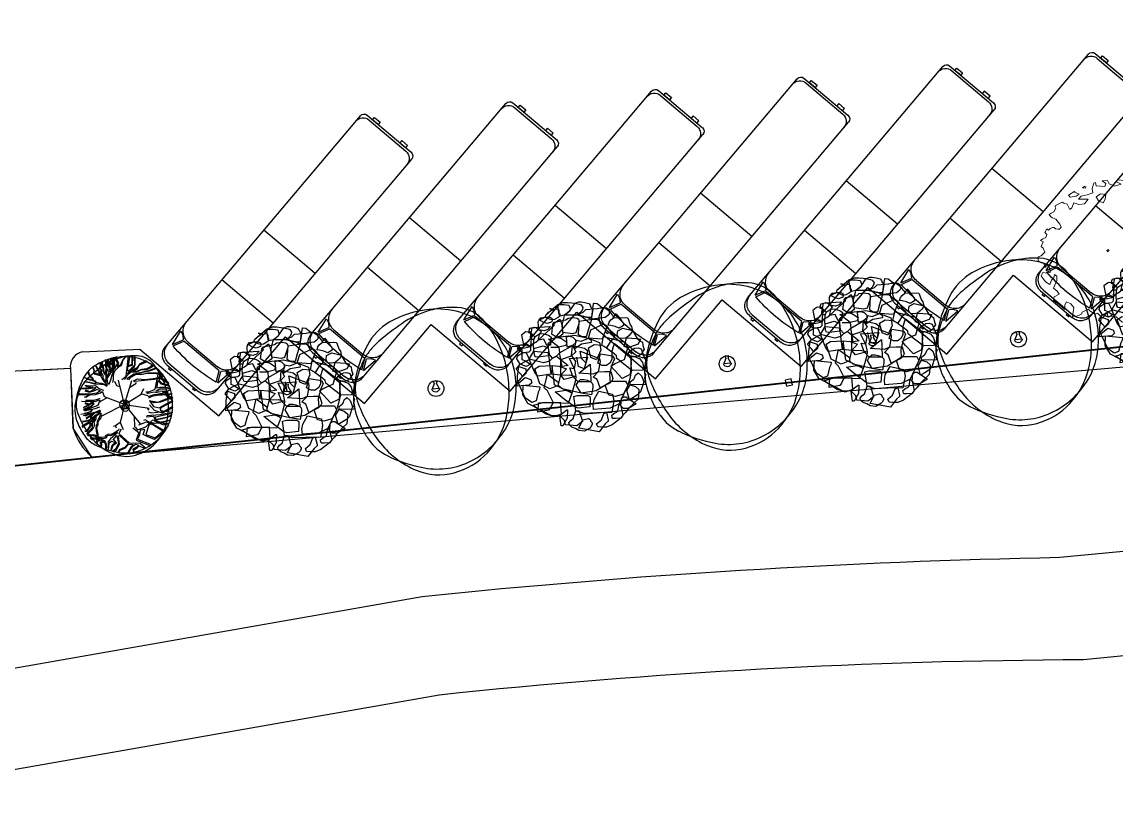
# Model space of a CAD drawing. Extents: x 2080 to 102394, y 2071 to 93424.
# Drawn here: x 79002 to 80620, y 74528 to 75665 of the extents above; entities that cross this region are included whole.
import ezdxf

# ---------------------------------------------------------------- set-up
doc = ezdxf.new("R2010")
doc.units = 0
doc.header["$LTSCALE"] = 20
doc.header["$MEASUREMENT"] = 0
doc.linetypes.add('CENTERX2', pattern=[4, 2.5, -0.5, 0.5, -0.5])
for name, color, linetype, lineweight in [('ASPHALT', 9, 'CENTERX2', 25), ('fence', 13, 'FENCELINE2', 40), ('Mango tree', 96, 'Continuous', 5), ('sappotta', 114, 'Continuous', 5), ('STONE', 2, 'Continuous', 30)]:
    doc.layers.add(name, color=color, linetype=linetype, lineweight=lineweight)
doc.layers.add('correct', color=230, linetype='Continuous', plot=False)
for name, color, linetype in [('ELEC', 11, 'Continuous'), ('proposed tree', 3, 'Continuous'), ('VEHICLES', 6, 'Continuous')]:
    doc.layers.add(name, color=color, linetype=linetype)
doc.linetypes.add('FENCELINE2', pattern='A,0.25,-0.1,[132,ltypeshp.shx,S=0.1,R=0,X=-0.1,Y=0],-0.1,1', length=1.45)
doc.linetypes.add('ZIGZAG', pattern='A,0.0001,-0.2,[131,ltypeshp.shx,S=0.2,R=0,X=-0.2,Y=0],-0.4,[131,ltypeshp.shx,S=0.2,R=180,X=0.2,Y=0],-0.2', length=0.8001)

# ---------------------------------------------------------------- blocks, each defined once
blk = doc.blocks.new('NEEM')
at = {"layer": 'sappotta', "linetype": 'Continuous'}
for p, q in [((-0.359, 1.043), (-0.396, 1.016)), ((-0.213, 1.092), (-0.242, 1.007)), ((-0.191, 1.099), (-0.213, 1.092)), ((-0.177, 1.048), (-0.191, 1.099)), ((-0.043, 1.039), (-0.177, 1.048)), ((0.003, 1.132), (-0.083, 1.127)), ((-0.083, 1.127), (-0.023, 1.083)), ((-0.023, 1.083), (-0.043, 1.039)), ((0.03, 1.077), (0.003, 1.132)), ((0.114, 1.043), (0.03, 1.077)), ((0.216, 1.072), (0.114, 1.043)), ((0.162, 1.144), (0.142, 1.112)), ((0.142, 1.112), (0.216, 1.072)), ((0.283, 1.13), (0.162, 1.144)), ((0.267, 1.123), (0.283, 1.13)), ((0.351, 1.016), (0.267, 1.123)), ((0.421, 1.063), (0.351, 1.016)), ((0.473, 1.03), (0.421, 1.063)), ((-0.517, 0.963), (-0.614, 0.901)), ((-0.614, 0.901), (-0.589, 0.87)), ((-0.589, 0.87), (-0.494, 0.884)), ((-0.521, 0.945), (-0.521, 0.945)), ((-0.449, 0.913), (-0.521, 0.945)), ((-0.494, 0.884), (-0.449, 0.913)), ((-0.415, 0.884), (-0.459, 0.839)), ((-0.32, 0.906), (-0.415, 0.884)), ((-0.396, 1.016), (-0.345, 1.011)), ((-0.345, 1.011), (-0.34, 1.039)), ((-0.23, 0.935), (-0.32, 0.906)), ((-0.242, 1.007), (-0.23, 0.935)), ((-0.108, 0.922), (-0.177, 0.872)), ((-0.177, 0.872), (-0.139, 0.809)), ((-0.027, 0.908), (-0.108, 0.922)), ((-0.034, 0.839), (-0.027, 0.908)), ((0.472, 0.942), (0.501, 0.982)), ((0.483, 0.908), (0.472, 0.942)), ((0.501, 0.982), (0.473, 1.03)), ((0.581, 0.9), (0.483, 0.908)), ((0.551, 0.95), (0.581, 0.9)), ((0.627, 0.928), (0.551, 0.95)), ((0.616, 0.806), (0.654, 0.87)), ((0.654, 0.87), (0.627, 0.928)), ((-0.783, 0.757), (-0.83, 0.729)), ((-0.83, 0.729), (-0.826, 0.714)), ((-0.826, 0.714), (-0.818, 0.692)), ((-0.749, 0.774), (-0.783, 0.757)), ((-0.717, 0.789), (-0.749, 0.774)), ((-0.689, 0.772), (-0.717, 0.789)), ((-0.638, 0.758), (-0.689, 0.772)), ((-0.598, 0.672), (-0.638, 0.758)), ((-0.562, 0.699), (-0.598, 0.672)), ((-0.533, 0.776), (-0.562, 0.699)), ((-0.452, 0.75), (-0.533, 0.776)), ((-0.459, 0.839), (-0.303, 0.837)), ((-0.361, 0.762), (-0.452, 0.75)), ((-0.303, 0.837), (-0.361, 0.762)), ((-0.139, 0.809), (-0.067, 0.78)), ((-0.067, 0.78), (-0.034, 0.839)), ((0.66, 0.788), (0.616, 0.806)), ((0.715, 0.86), (0.66, 0.788)), ((0.762, 0.844), (0.715, 0.86)), ((0.783, 0.779), (0.762, 0.844)), ((0.776, 0.704), (0.783, 0.779)), ((0.888, 0.723), (0.776, 0.704)), ((0.924, 0.679), (0.888, 0.723)), ((-0.892, 0.613), (-0.923, 0.594)), ((-0.923, 0.594), (-0.895, 0.555)), ((-0.895, 0.555), (-0.868, 0.54)), ((-0.85, 0.638), (-0.892, 0.613)), ((-0.868, 0.54), (-0.818, 0.517)), ((-0.818, 0.692), (-0.85, 0.638)), ((0.913, 0.591), (0.924, 0.679)), ((0.964, 0.541), (0.913, 0.591)), ((0.934, 0.5), (0.964, 0.541)), ((-0.96, 0.366), (-0.994, 0.31)), ((-0.935, 0.345), (-0.96, 0.366)), ((-0.908, 0.372), (-0.935, 0.345)), ((-0.87, 0.389), (-0.908, 0.372)), ((-0.846, 0.386), (-0.87, 0.389)), ((-0.821, 0.367), (-0.846, 0.386)), ((-0.788, 0.359), (-0.821, 0.367)), ((-0.818, 0.517), (-0.752, 0.44)), ((-0.757, 0.361), (-0.788, 0.359)), ((-0.735, 0.394), (-0.757, 0.361)), ((-0.752, 0.44), (-0.735, 0.394)), ((0.804, 0.415), (0.84, 0.475)), ((0.86, 0.367), (0.804, 0.415)), ((0.84, 0.475), (0.934, 0.5)), ((0.933, 0.378), (0.86, 0.367)), ((0.917, 0.437), (0.904, 0.404)), ((0.904, 0.404), (0.933, 0.378)), ((0.942, 0.471), (0.917, 0.437)), ((0.93, 0.332), (1.018, 0.389)), ((1.014, 0.439), (0.942, 0.471)), ((1.018, 0.389), (1.014, 0.439)), ((-1.023, 0.208), (-1.062, 0.182)), ((-1.062, 0.182), (-1.02, 0.162)), ((-0.978, 0.229), (-1.023, 0.208)), ((-0.994, 0.31), (-0.961, 0.275)), ((-0.961, 0.275), (-0.978, 0.229)), ((0.829, 0.259), (0.888, 0.326)), ((0.838, 0.262), (0.829, 0.259)), ((0.931, 0.228), (0.838, 0.262)), ((0.888, 0.326), (0.93, 0.332)), ((0.962, 0.217), (0.931, 0.228)), ((1.025, 0.259), (0.962, 0.217)), ((0.996, 0.16), (1.025, 0.259)), ((-1.02, 0.162), (-1.049, 0.084)), ((-1.049, 0.084), (-1.017, 0.059)), ((-1.017, 0.059), (-0.991, -0.002)), ((0.02, 0.041), (-0.009, 0.024)), ((-0.009, 0.024), (0, 0)), ((0, 0), (0.014, 0.011)), ((0.014, 0.011), (0.027, 0.031)), ((1.046, 0.129), (0.996, 0.16)), ((1.029, 0.011), (1.074, 0.049)), ((1.074, -0.047), (1.029, 0.011)), ((1.109, 0.149), (1.046, 0.129)), ((1.074, 0.049), (1.137, 0.114)), ((1.137, 0.114), (1.109, 0.149)), ((-1.097, -0.077), (-1.098, -0.14)), ((-1.098, -0.14), (-1.044, -0.173)), ((-1.048, -0.062), (-1.097, -0.077)), ((-0.991, -0.002), (-1.048, -0.062)), ((-1.044, -0.173), (-1.007, -0.185)), ((1.007, -0.166), (1.046, -0.114)), ((1.016, -0.234), (1.007, -0.166)), ((1.046, -0.114), (1.1, -0.129)), ((1.129, -0.047), (1.074, -0.047)), ((1.1, -0.129), (1.129, -0.047)), ((-1.025, -0.325), (-1.052, -0.378)), ((-0.953, -0.336), (-1.025, -0.325)), ((-1.007, -0.185), (-0.992, -0.244)), ((-0.992, -0.244), (-0.937, -0.198)), ((-0.902, -0.318), (-0.953, -0.336)), ((-0.937, -0.198), (-0.93, -0.213)), ((-0.93, -0.213), (-0.902, -0.318)), ((1.004, -0.349), (1.045, -0.311)), ((1.11, -0.243), (1.016, -0.234)), ((1.045, -0.311), (1.083, -0.306)), ((1.083, -0.306), (1.137, -0.273)), ((1.137, -0.273), (1.11, -0.243)), ((-1.052, -0.378), (-0.982, -0.471)), ((-0.982, -0.471), (-0.91, -0.516)), ((-0.91, -0.516), (-0.888, -0.446)), ((-0.888, -0.446), (-0.848, -0.411)), ((-0.803, -0.452), (-0.853, -0.576)), ((-0.848, -0.411), (-0.837, -0.355)), ((-0.837, -0.355), (-0.803, -0.383)), ((-0.803, -0.383), (-0.803, -0.452)), ((0.943, -0.565), (1.032, -0.503)), ((0.992, -0.411), (1.004, -0.349)), ((1.066, -0.443), (0.992, -0.411)), ((1.032, -0.503), (1.061, -0.484)), ((1.061, -0.484), (1.066, -0.443)), ((-0.853, -0.576), (-0.797, -0.619)), ((-0.766, -0.668), (-0.844, -0.71)), ((-0.797, -0.619), (-0.766, -0.668)), ((0.826, -0.591), (0.943, -0.565)), ((0.887, -0.704), (0.826, -0.591)), ((-0.844, -0.71), (-0.852, -0.77)), ((-0.852, -0.77), (-0.758, -0.838)), ((-0.758, -0.838), (-0.675, -0.912)), ((-0.676, -0.836), (-0.649, -0.791)), ((-0.675, -0.912), (-0.676, -0.836)), ((-0.649, -0.791), (-0.582, -0.82)), ((-0.582, -0.82), (-0.534, -0.881)), ((0.423, -0.897), (0.47, -0.86)), ((0.47, -0.86), (0.543, -0.896)), ((0.652, -0.871), (0.68, -0.867)), ((0.68, -0.867), (0.834, -0.828)), ((0.751, -0.797), (0.797, -0.747)), ((0.834, -0.828), (0.751, -0.797)), ((0.797, -0.747), (0.887, -0.704)), ((-0.534, -0.881), (-0.554, -1.025)), ((-0.554, -1.025), (-0.486, -1.015)), ((-0.486, -1.015), (-0.413, -0.988)), ((-0.413, -0.988), (-0.401, -0.955)), ((-0.401, -0.955), (-0.302, -0.907)), ((-0.302, -0.907), (-0.286, -0.926)), ((-0.286, -0.926), (-0.197, -0.986)), ((-0.197, -0.986), (-0.157, -0.969)), ((-0.157, -0.969), (-0.078, -1.049)), ((-0.078, -1.049), (-0.006, -0.96)), ((-0.006, -0.96), (0.006, -1.017)), ((0.006, -1.017), (0.139, -1.026)), ((0.139, -1.026), (0.236, -1.115)), ((0.287, -0.982), (0.327, -0.932)), ((0.324, -1.046), (0.287, -0.982)), ((0.327, -0.932), (0.391, -0.879)), ((0.391, -0.879), (0.423, -0.897)), ((0.543, -0.896), (0.652, -0.871)), ((0.236, -1.115), (0.314, -1.096)), ((0.314, -1.096), (0.324, -1.046))]:
    blk.add_line(p, q, dxfattribs=at)
blk = doc.blocks.new('A$C47FB6E1B')
at = {"linetype": 'Continuous'}
for p, q in [((21.7, 99.3), (468.6, 99.3)), ((151.2, 99.3), (151.2, 0)), ((247.2, 99.3), (247.2, 0)), ((30.2, 91.2), (45.8, 83.8)), ((31.2, 93.3), (54.3, 97)), ((31.2, 93.3), (46.8, 85.9)), ((45.8, 83.8), (45.8, 15.5)), ((51.5, 90.9), (46.8, 85.9)), ((54.3, 97), (51.5, 90.9)), ((472.1, 14.2), (472.1, 85.1)), ((475.7, 7.1), (475.6, 92.2)), ((0, 75.2), (0, 70.7)), ((2.8, 75.2), (0, 75.2)), ((0, 70.7), (2.8, 70.7)), ((2.8, 18.9), (2.8, 80.4)), ((6.4, 21.3), (6.4, 78)), ((48.9, 21.3), (48.9, 78)), ((0, 24.1), (0, 28.6)), ((0, 28.6), (2.8, 28.6)), ((2.8, 24.1), (0, 24.1)), ((21.7, 0), (468.6, 0)), ((30.2, 8.1), (45.8, 15.5)), ((31.2, 6), (46.8, 13.4)), ((31.2, 6), (54.3, 2.3)), ((51.5, 8.4), (46.8, 13.4)), ((54.3, 2.3), (51.5, 8.4))]:
    blk.add_line(p, q, dxfattribs=at)
for points in [[(475.6, 81.7), (480, 81.7), (480, 70.6), (475.6, 70.6)], [(475.6, 17.6), (480, 17.6), (480, 28.7), (475.6, 28.7)]]:
    blk.add_lwpolyline(points, close=True, dxfattribs=at)
for centre, radius, start, end in [((21.7, 80.4), 18.9, 90.028, 179.9792), ((27.6, 78), 21.3, 89.9544, 180.0528), ((70.2, 78), 21.3, 89.9875, 180.0196), ((457.9, 85.1), 14.2, 0.0207, 89.9865), ((468.6, 92.2), 7.09, 0.0207, 89.9864), ((271.5, 49.7), 244.9, 170.2359, 189.7713), ((21.7, 18.9), 18.9, 180.028, 269.9792), ((27.6, 21.3), 21.3, 179.9544, 270.0528), ((70.2, 21.3), 21.3, 179.9875, 270.0196), ((457.9, 14.2), 14.2, 270.0207, 359.9865), ((468.6, 7.1), 7.09, 270.0207, 359.9865)]:
    blk.add_arc(centre, radius, start, end, dxfattribs=at)
blk = doc.blocks.new('A$C79F71953')
at = {"color": 62}
for points in [[(-92.6, 0.9), (-82.4, -2.3), (-81.8, -8.7), (-86.9, -13.8), (-90.7, -9.4), (-96.5, -3), (-90.7, 4.7), (-82.4, 9.2), (-75.4, 4.7), (-81.8, 0.9), (-90.7, 4.7), (-95.8, 12.3), (-94.6, 16.8), (-86.3, 21.9), (-81.8, 21.9), (-77.3, 11.7), (-78.6, 10.4), (-82.4, 9.2), (-87.5, 11.1), (-87.5, 13), (-87.5, 25.1), (-88.2, 27.7), (-87.5, 29.6), (-88.2, 27.7), (-95.2, 27.7), (-91.4, 24.5), (-87.5, 21.1), (-86.3, 21.9), (-77.3, 22.6), (-74.8, 25.1), (-74.8, 27.7), (-74.8, 30.8), (-90.7, 32.8), (-95.2, 27.7), (-83.7, 28.9), (-74.8, 30.8), (-74.8, 30.8), (-73.5, 49.4), (-75.4, 51.9), (-82.4, 52.5), (-83.7, 51.3), (-88.8, 47.4), (-86.3, 35.3), (-79.9, 33.4), (-74.8, 30.8), (-72.2, 34.7), (-67.7, 37.2), (-63.9, 39.8), (-61.4, 50), (-59.4, 52.5), (-63.3, 55.1), (-63.9, 55.7), (-66.5, 57.7), (-69, 58.9), (-69.7, 58.9), (-69, 58.9), (-76.7, 57), (-77.3, 55.7), (-78.6, 51.3), (-73.5, 49.4), (-73.5, 49.4), (-73.5, 49.4), (-69, 44.9), (-69.7, 43), (-70.3, 41.1), (-74.8, 41.1), (-75.4, 44.9), (-72.9, 58.3), (-69, 58.9), (-47.3, 60.2), (-46, 60.2), (-49.9, 55.7), (-55, 53.8), (-63.3, 55.1), (-63.9, 67.2), (-62.6, 69.8), (-60.1, 71.1), (-58.8, 71.7), (-53.7, 74.2), (-48.6, 74.2), (-46, 73.6), (-44.1, 72.3), (-43.5, 69.8), (-44.1, 67.2), (-50.5, 64.7), (-55.6, 65.9), (-62.6, 69.8), (-60.1, 73), (-53.7, 74.2), (-52.4, 78.1), (-50.5, 79.4), (-48.6, 81.3), (-45.4, 83.2), (-41.6, 85.1), (-47.3, 87), (-41.6, 85.1), (-35.2, 86.4), (-33.3, 84.5), (-33.3, 80.6), (-32, 78.7), (-32, 75.5), (-34.5, 73.6), (-39.7, 70.4), (-43.5, 69.8), (-47.3, 71.1), (-53.7, 74.2), (-52.4, 78.1), (-35.2, 92.8), (-26.2, 92.8), (-18.6, 91.5), (-16.7, 87), (-17.3, 83.2), (-21.1, 80), (-25, 76.8), (-32, 75.5), (-33.3, 80.6), (-35.2, 92.8), (-26.9, 95.9), (-20.5, 95.9), (-14.1, 95.3), (-9.6, 94.7), (-3.3, 93.4), (-0.7, 92.1), (1.9, 88.3), (1.2, 85.1), (-0.7, 81.9), (-3.3, 79.4), (-7.1, 77.4), (-25, 76.8), (-25, 76.8), (-17.3, 83.2), (-9.6, 94.7), (-4.5, 96.6), (-0.7, 96.6), (5, 95.9), (10.8, 94), (12.7, 91.5), (14, 88.9), (16.5, 85.7), (14.6, 73.6), (9.5, 73.6), (-7.1, 77.4), (2.5, 81.3), (6.3, 85.1), (23.6, 87), (27.4, 87.6), (33.1, 87.6), (37, 87.6), (40.2, 85.7), (40.2, 83.8), (41.4, 80.6), (40.2, 77.4), (35.1, 73.6), (15.9, 71.1), (14.6, 70.4), (16.5, 85.7), (17.8, 94), (18.5, 94.7), (22.9, 94), (30.6, 88.3), (33.8, 88.3), (40.2, 83.8), (40.2, 83.8), (44.6, 78.1), (45.9, 76.8), (47.2, 73), (51, 79.4), (52.3, 77.4), (54.2, 74.9), (57.4, 71.1), (60, 67.2), (61.9, 64.7), (61.9, 61.5), (55.5, 57.7), (49.7, 60.2), (43.4, 61.5), (39.5, 62.1), (40.8, 66.6), (43.4, 69.8), (47.2, 73), (64.4, 73.6), (68.3, 73), (72.1, 62.8), (74, 60.2), (74.6, 57.7), (75.3, 54.5), (74.6, 51.9), (72.1, 48.7), (70.2, 46.8), (66.3, 43.6), (61.2, 42.3), (56.1, 43), (54.2, 44.9), (52.9, 48.1), (53.6, 53.8), (61.2, 57.7), (75.3, 54.5), (82.3, 42.3), (87.4, 41.7), (83.6, 34), (68.3, 28.9), (63.1, 30.8), (66.3, 43.6), (82.3, 42.3), (87.4, 38.5), (90, 37.2), (90.6, 32.1), (92.5, 26.4), (90.6, 23.8), (88.7, 20), (85.5, 17.4), (79.1, 15.5), (74.6, 16.2), (72.1, 16.8), (69.5, 19.4), (69.5, 21.3), (71.4, 23.8), (75.3, 26.4), (78.5, 28.3), (83.6, 28.9), (88, 27), (93.8, 12.3), (95.1, 10.4), (94.4, -3), (90, -4.3), (75.3, -4.9), (74, -3.6), (73.4, 6), (74.6, 16.2), (79.1, 15.5), (85.5, 13), (90, 7.2), (93.2, -6.2), (93.2, -8.7), (95.1, -11.3), (93.2, -15.1), (94.4, -25.3), (75.3, -25.9), (72.1, -25.9), (72.1, -21.5), (77.2, -17.7), (78.5, -15.7), (79.7, -11.9), (83.6, -8.1), (88.7, -12.5), (91.9, -21.5), (87.4, -36.2), (82.9, -40.6), (75.9, -45.1), (70.8, -48.3), (67, -34.2), (72.1, -25.9), (79.7, -28.5), (84.9, -33), (83.6, -47), (77.8, -52.8), (72.7, -57.9), (69.5, -61), (61.9, -61), (58, -57.2), (59.3, -45.7), (63.1, -43.8), (65.7, -43.8), (81, -54), (69.5, -61), (65.7, -66.2), (61.2, -70.6), (58, -75.1), (50.4, -75.7), (46.5, -75.7), (45.3, -74.5), (44.6, -70.6), (49.1, -67.4), (51.7, -66.2), (53.6, -64.2), (55.5, -54), (58, -57.2), (61.2, -70.6), (58, -75.1), (45.3, -85.3), (37, -88.5), (29.3, -88.5), (24.2, -87.9), (22.3, -83.4), (29.3, -77.6), (33.1, -68.1), (37, -66.8), (39.5, -77.6), (39.5, -79.6), (35.1, -83.4), (26.1, -95.5), (12.7, -93), (-3.9, -89.8), (1.9, -77.6), (10.2, -75.7), (12.7, -77), (14, -80.2), (15.9, -82.1), (15.9, -84.7), (14, -87.9), (12.1, -89.8), (4.4, -94.2), (-3.9, -93.6), (-9, -90.4), (-14.1, -88.5), (-17.9, -85.3), (-18.6, -82.1), (-16, -78.9), (-12.2, -75.7), (-8.4, -64.2), (-3.3, -64.2), (1.2, -80.2), (-7.1, -86.6), (-23.7, -85.3), (-25, -78.9), (-32, -71.9), (-30.1, -69.3), (-24.3, -64.9), (-21.8, -63), (-20.5, -63), (-21.1, -75.1), (-27.5, -86.6), (-30.1, -86.6), (-32, -71.9), (-46, -71.3), (-52.4, -69.3), (-72.2, -56.6), (-57.5, -52.1), (-51.8, -51.5), (-47.3, -52.1), (-41.6, -52.8), (-43.5, -54.7), (-46, -59.8), (-48.6, -63.6), (-64.6, -66.2), (-63.3, -52.8), (-31.4, -51.5), (-30.1, -69.3), (-40.9, -73.2), (-79.2, -53.4), (-86.9, -40.6), (-86.3, -26.6), (-61.4, -29.1), (-62, -33), (-63.9, -36.8), (-67.1, -49.6), (-73.5, -52.1), (-83.1, -45.1), (-93.3, -23.4), (-83.1, -15.1), (-74.8, -18.3), (-73.5, -22.8), (-77.3, -26.6), (-95.2, -27.9), (-94.6, -13.2)], [(-70.3, 27.7), (-56.9, 31.5), (-49.2, 28.9), (-48, 19.4), (-49.2, 16.8), (-63.9, 14.9), (-68.4, 15.5), (-69.7, 18.1), (-70.9, 31.5), (-70.3, 41.1), (-69, 44.9), (-61.4, 50), (-55.6, 49.4), (-50.5, 48.1), (-47.3, 46.2), (-44.8, 44.3), (-46, 32.8), (-51.1, 32.1), (-55.6, 41.7), (-63.9, 39.8), (-63.9, 39.8), (-39.7, 62.1), (-42.2, 63.4), (-32, 71.1), (-28.8, 62.1), (-27.5, 48.7), (-32, 45.5), (-37.7, 44.3), (-44.1, 48.7), (-42.2, 63.4), (-39.7, 66.6), (-23.1, 69.8), (-19.9, 72.3), (-12.8, 73.6), (-6.4, 72.3), (-4.5, 71.1), (-3.3, 67.9), (-3.9, 64), (-8.4, 50.6), (-13.5, 49.4), (-27.5, 51.3), (-28.8, 62.1), (-25.6, 74.2), (-25, 76.8), (-7.1, 77.4), (0.6, 75.5), (9.5, 73.6), (14.6, 70.4), (14.6, 70.4), (10.2, 56.4), (7, 44.9), (0.6, 44.9), (-4.5, 48.1), (-3.3, 67.9), (15.9, 71.1), (24.2, 70.4), (26.1, 69.1), (28.7, 66.6), (30.6, 65.3), (36.3, 61.5), (37, 58.3), (30.6, 41.7), (10.2, 43), (14, 55.1), (33.1, 64), (36.3, 61.5), (44.6, 50), (48.5, 46.2), (47.2, 41.7), (43.4, 39.1), (37, 28.9), (29.9, 32.8), (32.5, 45.5), (64.4, 37.2), (68.3, 28.9), (67, 24.5), (63.1, 11.1), (57.4, 9.2), (52.3, 13), (51.7, 16.8), (44.6, 22.6), (48.5, 35.3), (72.1, 16.8), (73.4, 6), (72.1, -10.6), (60, -16.4), (48.5, -4.3), (43.4, 1.5), (49.7, 5.3), (57.4, 9.2), (74, -3.6), (71.4, -16.4), (68.3, -26.6), (61.9, -40), (49.7, -43.2), (40.2, -41.3), (35.1, -26.6), (42.1, -22.8), (44.6, -20.8), (65.1, -20.8), (68.3, -26.6), (55.5, -54), (42.1, -60.4), (17.8, -62.3), (17.2, -55.3), (18.5, -47.6), (25.5, -35.5), (45.9, -40), (47.8, -49.6), (44.6, -66.8), (22.3, -67.4), (3.8, -68.1), (-8.4, -64.2), (-11.6, -43.2), (-5.8, -41.9), (9.5, -41.9), (12.7, -43.8), (12.7, -47), (12.1, -58.5), (-5.2, -60.4), (-9.6, -59.1), (-25, -47.6), (-39, -36.2), (-19.9, -33.6), (-14.1, -38.1), (-19.9, -53.4), (-41.6, -52.8), (-50.5, -34.9), (-55, -30.4), (-50.5, -10), (-34.5, -22.1), (-34.5, -27.2), (-46.7, -31.7), (-61.4, -24.7), (-69, -2.3), (-62.6, 1.5), (-43.5, 2.8), (-44.8, -10), (-65.2, -13.2), (-69.7, -6.8), (-77.3, 11.7), (-70.3, 23.8), (-49.9, 21.9), (-47.3, 9.2), (-56.3, 6.6), (-77.3, 11.7), (-70.3, 23.8)]]:
    blk.add_lwpolyline(points, close=True, dxfattribs=at)
blk.add_lwpolyline([(-45.4, 29.6), (-33.3, 29.6), (-32.6, 21.3), (-37.1, 16.2), (-42.8, 13.6), (-48, 19.4), (-49.2, 35.3), (-47.3, 37.2), (-40.9, 40.4), (-37.7, 44.3), (-30.7, 43), (-21.8, 37.2), (-23.1, 32.1), (-33.3, 29.6), (-48.6, 41.7), (-27.5, 45.5), (-19.9, 46.2), (-12.8, 44.3), (-8.4, 39.8), (-8.4, 36.6), (-13.5, 32.1), (-21.1, 29.6), (-22.4, 44.9), (-16.7, 46.2), (-10.3, 47.4), (10.2, 43), (14, 40.4), (14.6, 36.6), (-0.1, 34), (-5.2, 30.8), (-10.3, 27), (-8.4, 36.6), (-8.4, 39.8), (-0.7, 38.5), (10.2, 43), (26.8, 36.6), (28.7, 25.1), (22.3, 11.1), (14, 14.3), (10.2, 28.9), (18.5, 33.4), (29.9, 32.8), (37, 28.9), (44.6, 22.6), (44.6, 11.7), (42.1, 6.6), (37, 2.8), (30.6, 2.8), (24.2, 6), (28, 20), (45.9, 16.8), (48.5, 12.3), (45.3, 4.7), (41.4, -10), (42.1, -22.8), (27.4, -30.4), (22.9, -18.3), (17.2, -14.5), (24.8, -6.8), (34.4, -6.2), (43.4, -6.2), (46.5, -16.4), (44.6, -20.8), (21.6, -34.9), (-0.7, -38.1), (-7.7, -26.6), (-5.2, -21.5), (-1.3, -18.3), (3.8, -18.3), (8.2, -18.9), (14, -21.5), (15.9, -23.4), (16.5, -25.9), (16.5, -29.8), (14.6, -40.6), (-0.7, -38.1), (-28.8, -31.7), (-34.5, -27.2), (-30.7, -11.9), (-17.9, -11.3), (-8.4, -13.8), (-9, -19.6), (-14.1, -38.1), (-39.7, -25.9), (-43.5, 2.8), (-33.3, 1.5), (-22.4, -2.3), (-30.7, -11.9), (-44.8, -10), (-47.3, 9.2), (-42.8, 13.6), (-37.1, 16.2), (-19.9, 2.8), (-28.8, 0.9), (-32.6, 21.3), (-13.5, 32.1), (-8.4, 22.6), (-14.7, 16.8), (-13.5, 32.1), (4.4, 28.3), (8.9, 24.5), (6.3, 6.6), (-0.1, 13), (-2, 23.8), (26.8, 13), (27.4, 8.5), (24.8, -6.8), (17.2, -10), (-3.9, -8.7), (12.7, 4.7), (13.3, -5.5), (14, -21.5), (-5.2, -21.5), (-12.8, -13.8), (-17.3, -1.1), (-10.9, -1.7), (-8.4, -13.8), (-25.6, -18.3), (-30.7, -11.9), (-30.7, 11.2), (-14.7, 16.8), (-9, 8.5), (-10.9, -1.7), (-17.9, 13), (8.9, 14.9), (3.8, -2.3), (-4.5, 0.9), (-7.1, 14.9)], dxfattribs=at)
blk = doc.blocks.new('T3')
at = {"color": 3, "linetype": 'Continuous'}
blk.add_circle((0.0075, -0.0006), 0.0467, dxfattribs=at)
for centre, radius, start, end in [((0.0278, -0.1235), 0.5914, 95.77431, 119.94779), ((0.1287, -0.0904), 0.5712, 106.36887, 124.44775), ((0.1024, -0.0008), 0.4778, 86.58911, 106.36827), ((0.0157, -0.0047), 0.472, 51.53933, 95.77344), ((0.1171, 0.2465), 0.2301, 38.20985, 86.58549), ((-0.1006, 0.0992), 0.3344, 119.94747, 152.28451), ((-0.2125, -0.013), 0.6496, 9.98315, 38.20995), ((0.7005, -0.9241), 1.5821, 124.44579, 130.30315), ((0.0312, 0.0148), 0.4471, 6.02226, 51.53932), ((-0.029, -0.0639), 0.4542, 130.30051, 141.24542), ((0.263, -0.0918), 0.745, 152.28514, 172.40039), ((-0.1535, 0.036), 0.2946, 141.24437, 154.99062), ((0.2312, -0.1435), 0.7191, 154.99236, 163.77852), ((-0.2858, -0.0259), 0.724, 358.88831, 9.98335), ((-0.1071, -0.0424), 0.3717, 172.39963, 201.02847), ((-0.2526, -0.0027), 0.2152, 163.77968, 199.38278), ((-0.0951, 0.0014), 0.5742, 350.23007, 6.02322), ((-0.198, -0.0276), 0.6362, 347.04926, 358.8877), ((0.3677, 0.2155), 0.8728, 199.38194, 216.84656), ((0.0738, -0.0277), 0.4027, 331.34738, 350.23032), ((0.1608, 0.0605), 0.6586, 201.02354, 207.82164), ((-0.0191, -0.0688), 0.4527, 316.76218, 347.04987), ((0.0248, -0.0113), 0.5049, 207.82036, 215.5805), ((-0.0112, 0.0188), 0.4996, 296.88013, 331.34799), ((-0.1491, -0.1357), 0.2911, 215.58514, 243.38008), ((0.1028, 0.0169), 0.5417, 216.84672, 247.04623), ((0.0032, -0.0897), 0.4221, 285.36856, 316.76312), ((0.0747, 0.311), 0.7907, 243.38438, 260.14679), ((0.015, -0.0329), 0.4417, 260.14572, 296.88071), ((0.0246, -0.1677), 0.3412, 247.04717, 285.3699)]:
    blk.add_arc(centre, radius, start, end, dxfattribs=at)
blk = doc.blocks.new('FOCUSLGT')
for points in [[(-4.3, 0), (4.3, 0), (1.5, 5.9)], [(-1.4, 5.9), (-4.3, 0)], [(1.5, 5.9), (2.4, 8.7), (-2.4, 8.7), (-1.4, 5.9)]]:
    blk.add_lwpolyline(points)
blk = doc.blocks.new('A$C085F24DD')
at = {"layer": 'ELEC', "linetype": 'Continuous', "ltscale": 0.5}
blk.add_arc((32, 33.5), 33.5, 197.10907, 342.89093, dxfattribs=at)
at = {"layer": 'ELEC', "xscale": 6, "yscale": 6, "zscale": 6}
blk.add_blockref('FOCUSLGT', (32, 23.7), dxfattribs=at)
blk = doc.blocks.new('A$C7C302BA0')
at = {"color": 102}
for p, q in [((-48.1, 110.4), (-46.6, 110.4)), ((-47.7, 107.5), (-48.1, 110.4)), ((-46.6, 110.4), (-44.4, 104)), ((-41.5, 112.7), (-39.6, 112.3)), ((-41.1, 101.6), (-41.5, 112.7)), ((-39.6, 112.3), (-40.2, 105.5)), ((-35.9, 105.3), (-34.9, 110.2)), ((-34.9, 110.2), (-32.4, 116)), ((-33.8, 110), (-34.7, 105.3)), ((-30.8, 114.7), (-33.8, 110)), ((-32.4, 116), (-30.8, 114.7)), ((-30.6, 102), (-28.5, 116.6)), ((-28.3, 109.4), (-29.3, 101.8)), ((-28.5, 116.6), (-26.2, 116.8)), ((-26.2, 116.8), (-28.3, 109.4)), ((-27.5, 103.4), (-23.8, 117.2)), ((-22.3, 116.8), (-25.6, 105.5)), ((-23.8, 117.2), (-22.3, 116.8)), ((-20.7, 109.8), (-19.6, 119.1)), ((-17.2, 102.8), (-20.7, 109.8)), ((-19.6, 119.1), (-18.8, 110.8)), ((-18.8, 110.8), (-15.1, 103)), ((-6.6, 98.4), (-3.9, 109.2)), ((-5, 108.6), (4.2, 120.5)), ((-3.9, 109.2), (1.5, 116.2)), ((1.5, 116.2), (4.2, 120.5)), ((3.9, 70), (9.7, 119.6)), ((13.1, 117.8), (9.6, 120.2)), ((10.2, 96.3), (13.1, 117.8)), ((18.1, 117.8), (17.9, 99.3)), ((20.5, 118.4), (18.1, 117.8)), ((19.6, 97.2), (20.5, 118.4)), ((24.3, 117.5), (24.6, 97.5)), ((26.1, 117.5), (24.3, 117.5)), ((26.1, 99.6), (26.1, 117.5)), ((-77, 91.3), (-78.8, 89.7)), ((-78.8, 89.7), (-76.6, 85)), ((-74.5, 83), (-77, 91.3)), ((-76.6, 85), (-76.8, 78.4)), ((-74.7, 77.6), (-74.5, 83)), ((-61.7, 75.2), (-71.5, 95.2)), ((-70.3, 96.2), (-67.6, 90.4)), ((-67.6, 90.4), (-65.4, 86.1)), ((-65.4, 86.1), (-62.5, 81)), ((-62.3, 90.9), (-59.4, 95.6)), ((-59.2, 86.9), (-62.3, 90.9)), ((-60.4, 103.6), (-58.8, 102)), ((-59.4, 95.6), (-60.4, 103.6)), ((-59.2, 93.5), (-60.2, 90.9)), ((-60.2, 90.9), (-57.7, 85.9)), ((-59.8, 78.3), (-58.2, 81.6)), ((-58, 96.4), (-59.2, 93.5)), ((-58.2, 81.6), (-59.2, 86.9)), ((-58.8, 102), (-58, 96.4)), ((-56.9, 81.8), (-58.2, 78.5)), ((-57.7, 85.9), (-56.9, 81.8)), ((-56.1, 106.1), (-54.9, 105.5)), ((-55.1, 99.3), (-56.1, 106.1)), ((-54.9, 105.5), (-55.1, 101.6)), ((-55.1, 101.6), (-54.2, 95.6)), ((-53, 88.6), (-55.1, 99.3)), ((-54.2, 95.6), (-52.2, 89.6)), ((-53.2, 83), (-53, 88.6)), ((-50.3, 77.5), (-53.2, 83)), ((-52.2, 89.6), (-52.2, 85.9)), ((-52.2, 85.9), (-50.3, 79.5)), ((-46, 104.2), (-47.7, 107.5)), ((-47.2, 95.6), (-46, 104.2)), ((-45, 88.2), (-47.2, 95.6)), ((-46.8, 76.6), (-46.2, 83.9)), ((-46.2, 83.9), (-45, 88.2)), ((-44.4, 104), (-45, 99.7)), ((-45, 99.7), (-44.4, 89.2)), ((-44.4, 89.2), (-42.3, 85.9)), ((-42.3, 85.9), (-44.4, 79.9)), ((-26.6, 90.9), (-43.7, 64.3)), ((-40.4, 95.6), (-41.1, 101.6)), ((-36.5, 89.4), (-40.4, 95.6)), ((-40.2, 105.5), (-39.8, 100.5)), ((-39.8, 100.5), (-39.6, 97)), ((-39.6, 97), (-35.3, 100.7)), ((-38.8, 81.4), (-36.5, 89.4)), ((-33.6, 99.1), (-38.2, 95.8)), ((-38.2, 95.8), (-34.1, 89.8)), ((-35.3, 100.7), (-35.9, 105.3)), ((-35.9, 80.1), (-29.1, 91.1)), ((-34.1, 89.8), (-35.9, 80.1)), ((-34.7, 105.3), (-34.3, 101.2)), ((-34.3, 101.2), (-33.6, 99.1)), ((-30.8, 73.4), (-26.2, 84.3)), ((-29.1, 91.1), (-30.6, 102)), ((-29.3, 101.8), (-26.6, 90.9)), ((-24.6, 91.9), (-27.5, 103.4)), ((-27.1, 74.1), (-24.4, 83.8)), ((-26.2, 84.3), (-24.6, 91.9)), ((-25.6, 105.5), (-25.2, 98.5)), ((-25.2, 98.5), (-23.8, 93.3)), ((-24.4, 83.8), (-13.6, 94.6)), ((-23.8, 88.4), (-17.2, 102.8)), ((-23.8, 93.3), (-23.8, 88.4)), ((-15.1, 103), (-18.6, 93.1)), ((-18.6, 93.1), (-9.1, 98.9)), ((-13.6, 94.6), (-6.6, 98.4)), ((-9.1, 98.9), (-5, 108.6)), ((18.7, 81.9), (7.5, 75.4)), ((7.8, 83.3), (8.4, 94.2)), ((12.2, 85.1), (7.8, 83.3)), ((8.4, 94.2), (19.6, 97.2)), ((17.9, 99.3), (10.2, 96.3)), ((10.2, 81.6), (23.8, 92.5)), ((18.4, 83.9), (10.2, 81.6)), ((10.5, 80.1), (24, 84.5)), ((24.6, 97.5), (12.2, 85.1)), ((30.8, 91.3), (18.4, 83.9)), ((31.7, 82.4), (18.7, 81.9)), ((23.8, 92.5), (26.1, 99.6)), ((24, 84.5), (32, 88.9)), ((61.2, 83), (30.5, 75.7)), ((37.9, 101), (30.8, 91.3)), ((30.8, 81), (42.6, 86.9)), ((42.6, 86.9), (31.7, 82.4)), ((32, 88.9), (37, 98.1)), ((37, 98.1), (55.9, 106.6)), ((53, 108.1), (37.9, 101)), ((54.4, 88.1), (42.6, 86.9)), ((42.6, 86.9), (55.3, 86.6)), ((42.6, 80.4), (59.5, 83.9)), ((55.9, 106.6), (53, 108.1)), ((63.3, 92.2), (54.4, 88.1)), ((55.3, 86.6), (68.6, 93.7)), ((59.5, 83.9), (77.8, 91.3)), ((80.1, 89.5), (61.2, 83)), ((67.7, 97.2), (63.3, 92.2)), ((71, 97.2), (67.7, 97.2)), ((68.6, 93.7), (71, 97.2)), ((75.9, 37.9), (85.6, 83.1)), ((77.8, 91.3), (80.1, 89.5)), ((87.6, 81.2), (85.6, 82.2)), ((-99.6, 67.1), (-83.9, 62.2)), ((-85, 53.6), (-97.9, 55.2)), ((-90.7, 62.2), (-96.3, 64.1)), ((-95.9, 57.3), (-86.2, 55)), ((-88.9, 80), (-90.7, 78.8)), ((-90.7, 78.8), (-87, 70.3)), ((-85.2, 60.4), (-90.7, 62.2)), ((-85.8, 71.5), (-88.9, 80)), ((-87, 70.3), (-80.6, 64.9)), ((-86.2, 55), (-74.6, 51.9)), ((-78.8, 65.1), (-85.8, 71.5)), ((-77.9, 58.9), (-85.2, 60.4)), ((-83.9, 62.2), (-73.6, 59)), ((-80.6, 64.9), (-79.2, 60.6)), ((-77.4, 60.4), (-78.8, 65.1)), ((-74.6, 56.7), (-77.9, 58.9)), ((-76.8, 78.4), (-75.1, 76)), ((-75.1, 76), (-60.6, 72.1)), ((-68.9, 77), (-74.7, 77.6)), ((-72.4, 54.4), (-74.6, 56.7)), ((-73.6, 59), (-70.4, 54.6)), ((-72.2, 51.9), (-72.4, 54.4)), ((-70.4, 54.6), (-56.9, 52.5)), ((-60.8, 73.7), (-68.9, 77)), ((-62.5, 81), (-60.6, 76.4)), ((-53.1, 60), (-61.7, 75.2)), ((-60.6, 76.4), (-57.7, 70.7)), ((-57.1, 72.7), (-59.8, 78.3)), ((-58.2, 78.5), (-55.3, 74.6)), ((-57.7, 70.7), (-57.1, 72.7)), ((-55.3, 74.6), (-53.4, 71.3)), ((-53.4, 71.3), (-54.5, 68.2)), ((-54.5, 68.2), (-50.9, 60.4)), ((-42.3, 48.2), (-53.1, 60)), ((-50.9, 60.4), (-45.6, 54.8)), ((-50.3, 79.5), (-46.8, 76.6)), ((-45.8, 72.1), (-50.3, 77.5)), ((-45.6, 54.8), (-45.8, 72.1)), ((-44.4, 79.9), (-44.4, 76)), ((-44.4, 76), (-44.1, 67)), ((-44.1, 67), (-38.4, 77.3)), ((-43.7, 64.3), (-42.5, 54)), ((-38.4, 77.3), (-38.8, 81.4)), ((-38.2, 50.1), (-33.6, 61)), ((-33.6, 61), (-30.8, 73.4)), ((-29, 54.8), (-27.7, 61.7)), ((-27.7, 61.7), (-27.1, 74.1)), ((-19.2, 46.4), (-24.4, 56.9)), ((0, 0), (-14.8, 60.2)), ((-6.9, 61.6), (3.9, 70)), ((0, 0), (17.8, 59.3)), ((0.1, 62), (2.5, 64.5)), ((2.5, 64.5), (6.3, 71.8)), ((6.3, 71.8), (16.1, 80.1)), ((6.6, 61.6), (9.9, 66.8)), ((7.5, 75.4), (10.5, 80.1)), ((9.9, 66.8), (23.2, 75.7)), ((14.3, 66.2), (10.1, 61.1)), ((28.5, 74.2), (14.3, 66.2)), ((16.1, 80.1), (30.8, 81)), ((21.5, 58.1), (22, 58.3)), ((22, 58.3), (32, 63.3)), ((23.2, 75.7), (42.6, 80.4)), ((23.9, 57.2), (25.8, 57.9)), ((25.8, 57.9), (89.5, 64.2)), ((28.3, 52.2), (29.5, 54.5)), ((40.6, 73.3), (28.5, 74.2)), ((30.5, 75.7), (44.1, 75.1)), ((32, 63.3), (51.2, 62.1)), ((52.1, 75.7), (40.6, 73.3)), ((44.1, 75.1), (58, 78.9)), ((51.2, 62.1), (77.8, 65.3)), ((74.5, 77.1), (52.1, 75.7)), ((58, 78.9), (79.2, 78.3)), ((93.4, 72.7), (74.5, 77.1)), ((77.8, 65.3), (94.6, 70.9)), ((79.2, 78.3), (95.5, 74.8)), ((80.3, 40.4), (83.2, 59.3)), ((95.8, 69.5), (82.2, 65)), ((82.2, 65), (93.7, 65.3)), ((83.2, 59.3), (90.5, 51.1)), ((87.1, 58.8), (87.6, 81.2)), ((93.9, 52), (87.1, 58.8)), ((89.5, 64.2), (109, 52)), ((95.5, 74.8), (93.4, 72.7)), ((93.7, 65.3), (107.3, 55.9)), ((94.6, 70.9), (95.8, 69.5)), ((107.3, 55.9), (108.9, 52.1)), ((-81.3, 41.5), (-112.3, 39.9)), ((-111.7, 38.6), (-87.6, 39.3)), ((-86.8, 45.4), (-98.8, 47)), ((-98.6, 33.7), (-87.4, 30.3)), ((-85.6, 31.7), (-97, 35.2)), ((-96, 45), (-84.6, 44.1)), ((-87.6, 39.3), (-74, 42.1)), ((-87.4, 30.3), (-76.4, 33.5)), ((-71.9, 46.6), (-86.8, 45.4)), ((-75.8, 36.8), (-85.6, 31.7)), ((-74.2, 50.3), (-85, 53.6)), ((-84.6, 44.1), (-78.5, 43.3)), ((-68.7, 28.2), (-84.4, 25.8)), ((-78.5, 43.3), (-81.3, 41.5)), ((-76.4, 33.5), (-72.8, 35.8)), ((-70.9, 41.1), (-75.8, 36.8)), ((-74.6, 51.9), (-72.2, 51.9)), ((-59, 49.2), (-74.2, 50.3)), ((-74, 42.1), (-70.9, 41.1)), ((-72.8, 35.8), (-68.5, 38)), ((-72.3, 25), (-59.9, 29.1)), ((-63.6, 39.9), (-71.9, 46.6)), ((-59.5, 34.2), (-68.7, 28.2)), ((-68.5, 38), (-59.5, 34.2)), ((-54.8, 35.8), (-63.6, 39.9)), ((-59.9, 29.1), (-56.2, 31.7)), ((-50.9, 48.7), (-59, 49.2)), ((-56.9, 52.5), (-42.3, 48.2)), ((-56.2, 31.7), (-53.4, 31.4)), ((-51.1, 35), (-54.8, 35.8)), ((-49.3, 19.1), (-53.8, 30.7)), ((-42.8, 44.9), (-50.9, 48.7)), ((-42.8, 44.8), (-42.8, 44.9)), ((-42.5, 54), (-38.2, 50.1)), ((-10.8, 43.8), (-19.2, 46.4)), ((13, 43.3), (28.3, 52.2)), ((41.7, 25.5), (47.8, 39.4)), ((53.3, 31.6), (60.3, 31.1)), ((55.1, 28.4), (58.9, 28.2)), ((58.9, 28.2), (73, 31.6)), ((60.3, 31.1), (75.9, 37.9)), ((73, 31.6), (100.2, 25.3)), ((73.9, 24.3), (118.2, 27.2)), ((77.8, 33.1), (86.6, 38.9)), ((93.9, 32.1), (77.8, 33.1)), ((87.6, 42.3), (80.3, 40.4)), ((86.6, 38.9), (103.1, 38.9)), ((101.2, 41.8), (87.6, 42.3)), ((90.5, 51.1), (111.4, 45.2)), ((110.4, 48.1), (93.9, 52)), ((107, 32.1), (93.9, 32.1)), ((94.4, 29.7), (108.5, 29.7)), ((101.7, 27.7), (94.4, 29.7)), ((113.6, 40.7), (101.2, 41.8)), ((119.2, 13.6), (101.7, 27.7)), ((103.1, 38.9), (114.3, 40.8)), ((112.4, 36), (107, 32.1)), ((-84.4, 25.8), (-117.2, 26.4)), ((-116.8, 25), (-87.6, 24.2)), ((-107, 8.5), (-72.2, 7.7)), ((-99.6, 17.7), (-93.4, 20.8)), ((-98.5, 2.6), (-88.3, -0.8)), ((-87, 1.1), (-98.1, 3.9)), ((-76, 9.6), (-97.2, 10.2)), ((-85.6, 24), (-96, 17)), ((-93.4, 20.8), (-88.7, 24.2)), ((-79.6, 7.9), (-89.6, -1.8)), ((-89.4, -2.9), (-78.1, 7.7)), ((-87.6, 24.2), (-72.3, 25)), ((-84.5, -7.8), (-75, 1.8)), ((-77.7, 1.8), (-84.1, -5.4)), ((-81.5, 4.3), (-77.7, 1.8)), ((-75, 1.8), (-78.8, 6.8)), ((-62, 13.6), (-76, 9.6)), ((-72.2, 7.7), (-63.5, 11.1)), ((-62.1, 8.3), (-66.5, -2.9)), ((-63.5, 11.1), (-62.1, 8.3)), ((-60.4, 13.7), (-62, 13.6)), ((-58.4, 8.2), (-61.7, 5.4)), ((-58.6, 8.1), (-61.3, 8.7)), ((-43.3, 16.8), (-58.6, 8.1)), ((0, 0), (-55.2, -28.1)), ((0, 0), (-49.3, 19.1)), ((0, 0), (-11.1, -44.7)), ((0, 0), (41.7, 25.5)), ((0, 0), (61.2, -9.6)), ((0, 0), (38.9, -48.2)), ((42.2, 26.6), (57.9, 22)), ((57.9, 22), (57.9, 22)), ((58.6, 20), (73.9, 24.3)), ((67.6, 19.9), (60, 15.5)), ((61.2, 9.5), (82.7, 5.3)), ((62.8, 7.8), (72, -4.9)), ((73, 4.4), (62.8, 7.8)), ((80.8, 21.9), (67.6, 19.9)), ((89, 5.3), (73, 4.4)), ((117.2, 24.8), (80.8, 21.9)), ((82.7, 5.3), (118.2, 19.9)), ((86.1, -8.8), (103.1, 1.5)), ((119.7, 17), (89, 5.3)), ((120.2, 7.3), (90.5, -8.8)), ((100.2, 25.3), (120.2, 10.2)), ((103.1, 1.5), (120.2, 10.2)), ((-92.2, -21.5), (-108.4, -25.3)), ((-89.8, -23.5), (-103, -27.9)), ((-84.1, -5.4), (-102.5, -12.9)), ((-101.7, -7.6), (-89.4, -2.9)), ((-101, -14.1), (-84.5, -7.8)), ((-89.6, -1.8), (-100.8, -6.5)), ((-98.7, -16), (-86, -12.2)), ((-98.7, -21.5), (-86.6, -18)), ((-89.8, -25.9), (-98.2, -28.7)), ((-66.5, -2.9), (-96.6, -14.1)), ((-82.5, -26.9), (-95.1, -34.2)), ((-82.8, -17.5), (-92.2, -21.5)), ((-73.9, -20.2), (-89.8, -23.5)), ((-81.2, -23.6), (-89.8, -25.9)), ((-86.6, -18), (-83.1, -16)), ((-86, -12.2), (-73.1, -9.9)), ((-83.1, -16), (-81.3, -11.4)), ((-79.8, -11.7), (-82.8, -17.5)), ((-78.4, -23.1), (-82.5, -26.9)), ((-69.6, -21.1), (-81.2, -23.6)), ((-75.2, -22.3), (-80.5, -27.6)), ((-77.4, -34), (-67.6, -26.4)), ((-62, -14.9), (-73.9, -20.2)), ((-68.1, -24.6), (-73.4, -27.4)), ((-73.1, -9.9), (-61.6, -6.3)), ((-60, -15.5), (-69.6, -21.1)), ((-62.5, -19.5), (-68.1, -24.6)), ((-67.6, -26.4), (-60.2, -22.1)), ((-60.2, -26.9), (-64.3, -36.2)), ((-59.4, -17.6), (-62.5, -19.5)), ((-60.4, -13.6), (-62, -14.9)), ((-60.2, -22.1), (-58.6, -20.1)), ((-57.9, -22), (-60.2, -26.9)), ((-56.4, -25.5), (-59, -32.9)), ((55.2, -8.6), (60.3, -14.2)), ((56.4, -27.2), (88.5, -24.8)), ((59.2, -18.3), (66.2, -20.9)), ((74.4, -15.1), (61.9, -0.6)), ((66.2, -20.9), (113.8, -16)), ((72, -4.9), (86.1, -8.8)), ((94.4, -21.4), (74.4, -15.1)), ((76.7, -31.1), (118.4, -21.6)), ((90.5, -8.8), (88.5, -14.1)), ((88.5, -14.1), (98.3, -16.5)), ((88.5, -24.8), (119.7, -19)), ((119.7, -7.8), (94.4, -21.4)), ((98.3, -16.5), (120.2, -3.9)), ((107.8, -30.4), (117.3, -24.7)), ((-93.4, -46.4), (-105.8, -55)), ((-105, -56.7), (-89.1, -46.1)), ((-93.4, -40.5), (-104.3, -42.1)), ((-90.6, -41.3), (-104.3, -43.6)), ((-88.3, -31.2), (-95.4, -36.5)), ((-84.8, -37), (-93.4, -40.5)), ((-81.5, -39.8), (-93.4, -46.4)), ((-82.5, -36.7), (-90.6, -41.3)), ((-89.3, -59.3), (-85.5, -52.7)), ((-89.1, -46.1), (-78.7, -39)), ((-80.5, -27.6), (-88.3, -31.2)), ((-81.5, -51.4), (-88.1, -58.7)), ((-85.3, -49.1), (-87.8, -45.8)), ((-85.5, -52.7), (-85.3, -49.1)), ((-85.3, -44.3), (-81.5, -51.4)), ((-84.3, -29.9), (-84.8, -37)), ((-82, -28.4), (-82.5, -36.7)), ((-79.5, -33.5), (-81.5, -39.8)), ((-80, -58.5), (-79, -52.4)), ((-73.4, -27.4), (-79.5, -33.5)), ((-79.2, -46.9), (-78.7, -42.1)), ((-79, -52.4), (-79.2, -46.9)), ((-78.7, -39), (-77.4, -34)), ((-78.7, -42.1), (-74.9, -36.7)), ((-74.9, -52.4), (-77.7, -59)), ((-71.4, -35.7), (-76.4, -43.8)), ((-76.4, -43.8), (-74.9, -52.4)), ((-74.9, -36.7), (-74.1, -30.9)), ((-71.6, -29.9), (-71.4, -35.7)), ((-70.6, -52.2), (-71.6, -58.5)), ((-68.3, -46.9), (-70.6, -52.2)), ((-66.6, -51.3), (-69.3, -58.3)), ((-64.3, -36.2), (-68.3, -41.6)), ((-68.3, -41.6), (-68.3, -46.9)), ((-66, -42.6), (-66.6, -51.3)), ((-59, -32.9), (-66, -42.6)), ((-22.1, -52.8), (-28.3, -55.1)), ((-11.1, -44.7), (-22.1, -52.8)), ((-22.1, -52.8), (-20.7, -58.4)), ((-11.1, -44.7), (-3.1, -61.9)), ((24.2, -29.9), (24.8, -56.8)), ((35.7, -50.6), (54.3, -42.9)), ((51.7, -37.9), (47.2, -40.1)), ((101.3, -66), (51.7, -37.9)), ((60.8, -51.2), (52.8, -74.3)), ((53.2, -55.7), (69.9, -39.1)), ((53.9, -30.6), (71.8, -29.2)), ((54.3, -42.9), (72.5, -51.2)), ((55.7, -27.2), (56.4, -27.2)), ((66.5, -45.1), (60.8, -51.2)), ((74.8, -47.4), (66.5, -45.1)), ((69.9, -39.1), (107.8, -30.4)), ((71.8, -29.2), (77.5, -42.1)), ((72.5, -51.2), (99.1, -67.9)), ((93.4, -35.7), (72.9, -39.8)), ((72.9, -39.8), (83.9, -44.8)), ((90.4, -46.3), (74.8, -47.4)), ((75.9, -82.6), (109.3, -53.1)), ((79.4, -40.6), (76.7, -31.1)), ((77.5, -42.1), (96.8, -50.8)), ((99.1, -47.8), (79.4, -40.6)), ((83.9, -44.8), (113.9, -38.3)), ((112, -40.2), (90.4, -46.3)), ((116.9, -28.8), (93.4, -35.7)), ((96.8, -50.8), (111.2, -47.4)), ((111.2, -47.4), (99.1, -47.8)), ((109.3, -53.1), (107.1, -55)), ((-98.4, -65.6), (-94.4, -66.3)), ((-92.1, -67.1), (-98.4, -67.3)), ((-94.4, -66.3), (-89.3, -59.3)), ((-93.6, -73.2), (-86.3, -65.6)), ((-93.1, -74.2), (-93.6, -73.2)), ((-82.7, -64.6), (-93.1, -74.2)), ((-88.1, -58.7), (-92.1, -67.1)), ((-77.2, -75.4), (-92.1, -76.5)), ((-92.1, -76.5), (-91.1, -77.5)), ((-91.1, -77.5), (-79.5, -77.5)), ((-86.3, -65.6), (-80, -58.5)), ((-77.7, -59), (-82.7, -64.6)), ((-79.5, -77.5), (-69.8, -79.5)), ((-68.1, -78), (-77.2, -75.4)), ((-71.6, -58.5), (-69.6, -70.6)), ((-69.8, -79.5), (-67.1, -80)), ((-69.6, -70.6), (-68.1, -78)), ((-69.3, -58.3), (-68.2, -65.3)), ((-68.2, -65.3), (-66.6, -74)), ((-67.1, -80), (-60.7, -86.3)), ((-66.6, -74), (-66, -77.7)), ((-66, -77.7), (-57.9, -85.8)), ((-48.7, -81.5), (-57.4, -82.1)), ((-46, -76.7), (-48.7, -81.5)), ((-40.1, -73.4), (-46, -76.7)), ((-43.3, -77.4), (-45.8, -83.8)), ((-34.5, -78), (-43.3, -77.4)), ((-33.1, -74.5), (-40.1, -73.4)), ((-17.3, -68.6), (-34.5, -78)), ((-17, -70.5), (-34.5, -85.2)), ((-22.3, -68.6), (-33.1, -74.5)), ((-28.4, -88), (-19.2, -77.2)), ((-15.2, -64.2), (-22.3, -68.6)), ((-19.2, -77.2), (-14.8, -97.1)), ((-15.3, -79.4), (-13.1, -76.6)), ((-12.6, -98.8), (-15.3, -79.4)), ((-14.3, -60.3), (-15.2, -64.2)), ((-8.5, -61.4), (-13.7, -71.8)), ((-13.7, -71.8), (11.5, -95.7)), ((-13.1, -76.6), (9.3, -96.6)), ((21, -58.3), (35.5, -70)), ((26.5, -56), (32, -62.9)), ((35.5, -70), (29.2, -89)), ((32, -62.9), (53.2, -55.7)), ((36.9, -76.2), (32.4, -86.1)), ((38, -67.9), (36.9, -76.2)), ((39.6, -64.1), (38, -67.9)), ((50.2, -62.6), (39.6, -64.1)), ((46, -74.3), (50.2, -62.6)), ((56.6, -79.2), (46, -74.3)), ((52.8, -74.3), (75.9, -82.6)), ((74.8, -86.8), (56.6, -79.2)), ((86.9, -77.7), (74.8, -86.8)), ((107.1, -55), (86.9, -77.7)), ((99.1, -67.9), (101.3, -66)), ((-70.9, -84.3), (-85.5, -82)), ((-85.5, -82), (-83.8, -84.3)), ((-83.8, -84.3), (-70.6, -85.8)), ((-76.9, -84.8), (-82.8, -86.4)), ((-80.2, -88), (-82.8, -86.4)), ((-64.9, -84.9), (-80.2, -88)), ((-68.2, -82.1), (-76.9, -84.8)), ((-60.7, -86.3), (-70.9, -84.3)), ((-70.6, -85.8), (-61, -87.8)), ((-69.8, -89.4), (-70.6, -97.4)), ((-70.6, -97.4), (-69.1, -96.7)), ((-61, -87.8), (-69.8, -89.4)), ((-69.1, -96.7), (-67.3, -92.1)), ((-57.4, -82.1), (-68.2, -82.1)), ((-67.3, -92.1), (-60, -88.6)), ((-53, -85.5), (-64.9, -84.9)), ((-53.4, -90.9), (-61.5, -94.2)), ((-61.5, -94.2), (-58.7, -99.7)), ((-60, -88.6), (-53.4, -90.9)), ((-58.7, -99.7), (-59.2, -104.8)), ((-59.2, -104.8), (-56.9, -105.3)), ((-58.2, -95.4), (-52.4, -92.9)), ((-56.4, -99.7), (-58.2, -95.4)), ((-57.9, -85.8), (-50.4, -89.6)), ((-56.9, -105.3), (-56.4, -99.7)), ((-45.8, -83.8), (-53, -85.5)), ((-52.4, -92.9), (-48.8, -95.7)), ((-50.4, -89.6), (-47.1, -94.5)), ((-48.8, -95.7), (-47.6, -102)), ((-47.6, -102), (-47.3, -110.1)), ((-47.1, -94.5), (-45.5, -100.4)), ((-45.5, -100.4), (-45, -105.8)), ((-45, -105.8), (-45.5, -110.2)), ((-34.5, -85.2), (-40.6, -93)), ((-40.6, -93), (-40.6, -112.9)), ((-39.5, -112.9), (-38.1, -95.4)), ((-38.1, -95.4), (-32.3, -91)), ((-31.7, -101.8), (-34.7, -114.8)), ((-32.3, -91), (-23.4, -94.1)), ((-23.4, -94.1), (-31.7, -101.8)), ((-31.1, -111), (-28.4, -101.5)), ((-25, -89.9), (-28.4, -88)), ((-28.4, -101.5), (-20.1, -94.9)), ((-20.1, -94.9), (-25, -89.9)), ((-14.8, -97.1), (-22, -111.2)), ((-20.9, -113.2), (-12.6, -98.8)), ((1.6, -106), (-12.9, -112.9)), ((-10.4, -113.7), (2.7, -107.9)), ((9.3, -96.6), (1.6, -106)), ((2.7, -107.9), (9.9, -98.5)), ((16, -106.2), (8.5, -119.3)), ((9.9, -98.5), (21.5, -99.6)), ((11, -119.5), (17.6, -107.9)), ((11.5, -95.7), (38.6, -96.4)), ((21.5, -99.6), (16, -106.2)), ((17.6, -107.9), (23.4, -101.8)), ((31.8, -104.9), (20.7, -111.2)), ((23.4, -101.8), (27.1, -98.2)), ((23.4, -112.6), (32.6, -106.5)), ((27.1, -98.2), (34.8, -100.2)), ((29.2, -89), (62.8, -102.1)), ((34.8, -100.2), (31.8, -104.9)), ((32.4, -86.1), (66.5, -99.7)), ((32.6, -106.5), (36.7, -102.6)), ((36.7, -102.6), (50.3, -109.6)), ((38.6, -96.4), (52.5, -107.7)), ((50.3, -109.6), (52.5, -107.4)), ((66.5, -99.7), (62.7, -102.7)), ((-47.3, -110.1), (-45, -110.1)), ((-40.6, -112.9), (-39.5, -112.9)), ((-34.7, -114.8), (-31.1, -111)), ((-22, -111.2), (-28.9, -116.2)), ((-28.9, -116.2), (-26.4, -117.3)), ((-26.4, -117.3), (-20.9, -113.2)), ((-12.9, -112.9), (-15.9, -119)), ((-15.9, -119), (-13.4, -118.7)), ((-13.4, -118.7), (-10.4, -113.7)), ((8.5, -119.3), (11, -119.5)), ((20.7, -111.2), (22.1, -118.2)), ((22.1, -118.2), (24.3, -117.6)), ((24.3, -117.6), (23.4, -112.6))]:
    blk.add_line(p, q, dxfattribs=at)
at = {"color": 102, "xscale": 253.5657267839997, "yscale": 253.5657267839997, "zscale": 253.5657267839738}
blk.add_blockref('T3', (-1.9, 0.1), dxfattribs=at)

msp = doc.modelspace()

# ---------------------------------------------------------------- linework, layer by layer
at = {"linetype": 'Continuous', "ltscale": 0.5}
for p, q in [((79092.692, 75177.082), (79176.728, 75181.099)), ((79176.728, 75181.099), (79293.453, 75082.593)), ((79074.026, 75152.163), (79078.222, 75064.374))]:
    msp.add_line(p, q, dxfattribs=at)
at = {"color": 2, "linetype": 'ZIGZAG'}
msp.add_line((79074.638, 75152.192), (79006.804, 75148.95), dxfattribs=at)
at = {"linetype": 'Continuous', "ltscale": 0.5}
for points in [[(80584.834, 75191.907), (80683.34, 75308.631), (80800.064, 75210.126)], [(80369.604, 75173.688), (80468.11, 75290.412), (80584.834, 75191.907)], [(80154.374, 75155.469), (80252.879, 75272.193), (80369.604, 75173.688)], [(79939.143, 75137.25), (80037.649, 75253.974), (80154.374, 75155.469)], [(79723.913, 75119.031), (79822.419, 75235.756), (79939.143, 75137.25)], [(79508.683, 75100.812), (79607.189, 75217.537), (79723.913, 75119.031)], [(79293.453, 75082.593), (79391.958, 75199.318), (79508.683, 75100.812)]]:
    msp.add_lwpolyline(points, dxfattribs=at)
for centre, radius, start, end in [((79096.565, 75154.731), 22.684, 99.828796, 186.501057), ((79164.686, 75089.584), 90.064, 196.2551, 229.238223)]:
    msp.add_arc(centre, radius, start, end, dxfattribs=at)
at = {"layer": 'ASPHALT', "linetype": 'Continuous'}
for p, q in [((82382.056, 75053.828), (80536.632, 74872.99)), ((82387.388, 74897.681), (80571.419, 74721.975))]:
    msp.add_line(p, q, dxfattribs=at)
for points in [[(79593.892, 74815.129), (78784.835, 74673.162)], [(79619.359, 74669.994), (78810.302, 74528.027)]]:
    msp.add_lwpolyline(points, dxfattribs=at)
for centre, radius, start, end in [((80759.629, 63530.548), 11344.634, 91.1263163, 95.8979384), ((80610.885, 65254.493), 9467.565, 90.2388373, 96.0115385)]:
    msp.add_arc(centre, radius, start, end, dxfattribs=at)
at = {"layer": 'correct', "ltscale": 0.5}
msp.add_lwpolyline([(78546.628, 75126.955), (78535.589, 75359.93), (78128.239, 75334.577), (78072.686, 76496.873), (78530.858, 76525.39), (78521.639, 76693.141), (78693.376, 76703.83), (78681.449, 76895.459), (78825.977, 76904.454), (78810.875, 77083.026), (81177.782, 77283.381), (81191.931, 77116.231), (81194.245, 77092.088), (82117.624, 77170.251), (82101.43, 77361.567), (82896.635, 77428.88), (83144.463, 75373.769), (79105.882, 75021.367), (79078.222, 75064.374), (79074.638, 75152.192), (78546.628, 75126.955)], dxfattribs=at)
at = {"layer": 'fence', "linetype": 'Continuous'}
msp.add_lwpolyline([(78745.248, 74982.689), (80684.996, 75190.726), (81004.553, 75195.494), (82184.094, 75242.71), (83191.2, 75380.147), (84660.704, 76183.192)], dxfattribs=at)
at = {"layer": 'STONE', "linetype": 'Continuous', "ltscale": 0.5}
msp.add_lwpolyline([(80132.545, 75126.142), (80141.368, 75128.181), (80139.328, 75137.004), (80130.505, 75134.965)], close=True, dxfattribs=at)

# ---------------------------------------------------------------- block references
at = {"layer": 'ELEC', "linetype": 'Continuous', "ltscale": 0.5, "xscale": 0.1999999999923787, "yscale": 0.1999999999970896, "zscale": 0.2, "rotation": 4.833863352918113}
for p in [(80469.362, 75190.501), (80253.908, 75185.628), (80039.15, 75154.976), (79388.589, 75113.435), (79608.084, 75117.595), (79149.471, 75088.974)]:
    msp.add_blockref('A$C085F24DD', p, dxfattribs=at)
at = {"layer": 'Mango tree', "linetype": 'Continuous', "xscale": 93.23931308898318, "yscale": 93.23931308908504, "zscale": 93.23931308845215}
msp.add_blockref('NEEM', (80606.836, 75324.613), dxfattribs=at)
at = {"layer": 'proposed tree', "linetype": 'Continuous', "ltscale": 0.5}
for p in [(80690.489, 75227.148), (80260.028, 75190.71), (79829.567, 75154.272), (79399.107, 75117.835)]:
    msp.add_blockref('A$C79F71953', p, dxfattribs=at)
at = {"layer": 'proposed tree'}
for name, p, xscale, yscale, zscale in [('T3', (80473.475, 75195.903), 251.0354280109459, 251.0354280109314, 251.0354280109068), ('T3', (80043.014, 75159.465), 251.0354280109459, 251.0354280109314, 251.0354280109068), ('T3', (79612.554, 75123.027), 251.0354280109459, 251.0354280109314, 251.0354280109068), ('A$C7C302BA0', (79154.073, 75099.295), 0.5950413223181386, 0.5950413223181386, 0.5950413223140496), ('A$C7C302BA0', (79154.073, 75099.295), 0.5950413223181386, 0.5950413223181386, 0.5950413223140496)]:
    msp.add_blockref(name, p, dxfattribs=dict(at, xscale=xscale, yscale=yscale, zscale=zscale))
at = {"layer": 'VEHICLES', "linetype": 'Continuous', "ltscale": 0.5, "xscale": -1, "rotation": 229.8405658241421}
for p in [(80491.86, 75277.119), (80276.629, 75258.9), (80061.399, 75240.681), (79846.169, 75222.462), (79630.938, 75204.243), (79415.708, 75186.024), (79200.478, 75167.805)]:
    msp.add_blockref('A$C47FB6E1B', p, dxfattribs=at)

doc.saveas('drawing.dxf')
